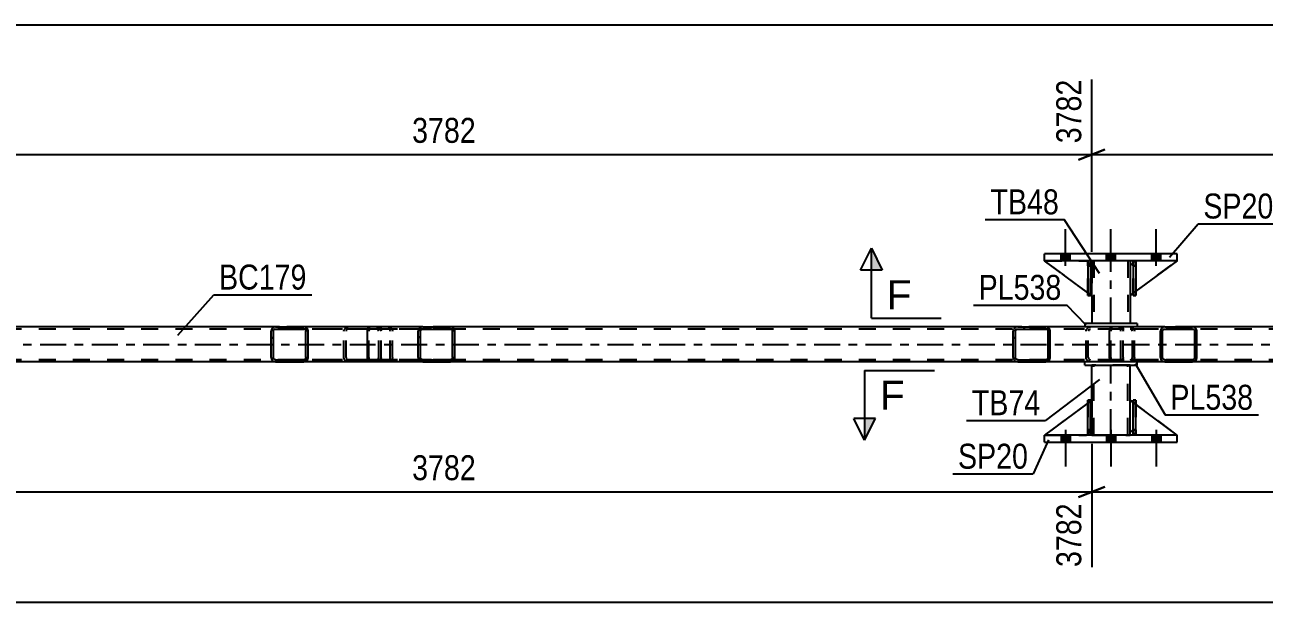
# Model space of a CAD drawing. Header units: millimetres. Extents: x 0 to 841, y 0 to 594.
# Drawn here: x 127.7 to 269.9, y 180.3 to 246.5 of the extents above; entities that cross this region are included whole.
import ezdxf

# ---------------------------------------------------------------- set-up
doc = ezdxf.new("R2010")
doc.units = ezdxf.units.MM
doc.linetypes.add('DXK_LINE_DOT2', pattern=[3.9198, 1.9599, -1.9599])
doc.linetypes.add('DXK_LINE_DOT3', pattern=[5.9187, 2.979, -0.9799, 0.9799, -0.9799])
doc.styles.add('Arial', font='ARIAL.TTF', dxfattribs={"height": 0.2})
doc.styles.add('Arial Narrow', font='ARIALN.TTF', dxfattribs={"height": 0.2})

# ---------------------------------------------------------------- blocks, each defined once
blk = doc.blocks.new('Part-122570622-7238 - 7169')
at = {"color": 2, "linetype": 'Continuous'}
for p, q in [((254.88, 199.48), (254.88, 203.48)), ((254.88, 203.48), (255.2, 203.48)), ((255.2, 199.48), (255.2, 203.48)), ((254.88, 199.48), (254.88, 199.48)), ((255.2, 199.48), (254.88, 199.48))]:
    blk.add_line(p, q, dxfattribs=at)
at = {"color": 7, "linetype": 'DXK_LINE_DOT2'}
for p, q in [((254.88, 203.48), (254.88, 200.08)), ((255.2, 200.08), (255.2, 203.48)), ((254.88, 200.08), (254.88, 199.48)), ((254.88, 200.08), (255.2, 200.08)), ((255.2, 199.48), (255.2, 200.08)), ((255.2, 199.48), (255.2, 199.48))]:
    blk.add_line(p, q, dxfattribs=at)
blk = doc.blocks.new('Part-122570622-7243 - 7169')
at = {"color": 2, "linetype": 'Continuous'}
for p, q in [((250, 219.48), (249.68, 219.48)), ((249.68, 219.48), (249.68, 215.48)), ((250, 219.48), (250, 219.48)), ((250, 219.48), (250, 215.48)), ((250, 215.48), (249.68, 215.48))]:
    blk.add_line(p, q, dxfattribs=at)
at = {"color": 7, "linetype": 'DXK_LINE_DOT2'}
for p, q in [((249.68, 218.88), (249.68, 219.48)), ((250, 218.88), (250, 219.48)), ((250, 219.48), (250, 219.48)), ((250, 218.88), (249.68, 218.88)), ((249.68, 218.88), (249.68, 215.48)), ((250, 215.48), (250, 218.88))]:
    blk.add_line(p, q, dxfattribs=at)
blk = doc.blocks.new('Bolt-122570622-7312 - 7169')
at = {"linetype": 'Continuous'}
for points in [[(247.64, 199.48), (246.6, 199.48), (246.6, 198.68), (247.64, 198.68)], [(247.64, 199.48), (246.6, 199.48), (246.6, 198.68), (247.64, 198.68)], [(247.64, 199.48), (246.6, 199.48), (246.6, 198.68), (247.64, 198.68)], [(252.84, 199.48), (251.8, 199.48), (251.8, 198.68), (252.84, 198.68)], [(252.84, 199.48), (251.8, 199.48), (251.8, 198.68), (252.84, 198.68)], [(258.04, 199.48), (257, 199.48), (257, 198.68), (258.04, 198.68)], [(258.04, 199.48), (257, 199.48), (257, 198.68), (258.04, 198.68)], [(258.04, 199.48), (257, 199.48), (257, 198.68), (258.04, 198.68)]]:
    blk.add_hatch(color=1, dxfattribs=at).paths.add_polyline_path(points)
at = {"color": 1, "linetype": 'Continuous'}
for p, q in [((246.6, 199.48), (246.6, 198.68)), ((246.6, 199.48), (246.6, 198.68)), ((246.6, 199.48), (246.6, 198.68)), ((247.12, 200.08), (247.12, 195.88)), ((247.12, 200.08), (247.12, 195.88)), ((247.12, 200.08), (247.12, 195.88)), ((247.64, 199.48), (247.64, 198.68)), ((247.64, 199.48), (247.64, 198.68)), ((247.64, 199.48), (247.64, 198.68)), ((251.8, 199.48), (251.8, 198.68)), ((251.8, 199.48), (251.8, 198.68)), ((252.32, 200.08), (252.32, 195.88)), ((252.32, 200.08), (252.32, 195.88)), ((252.84, 199.48), (252.84, 198.68)), ((252.84, 199.48), (252.84, 198.68)), ((257, 199.48), (257, 198.68)), ((257, 199.48), (257, 198.68)), ((257, 199.48), (257, 198.68)), ((257.52, 200.08), (257.52, 195.88)), ((257.52, 200.08), (257.52, 195.88)), ((257.52, 200.08), (257.52, 195.88)), ((258.04, 199.48), (258.04, 198.68)), ((258.04, 199.48), (258.04, 198.68)), ((258.04, 199.48), (258.04, 198.68))]:
    blk.add_line(p, q, dxfattribs=at)
blk = doc.blocks.new('Part-122570622-7320 - 7169')
at = {"color": 2, "linetype": 'Continuous'}
for p, q in [((156.49, 211.88), (111.73, 211.88)), ((241.63, 211.88), (176.55, 211.88)), ((326.76, 211.88), (261.69, 211.88)), ((156.49, 207.88), (111.73, 207.88)), ((241.63, 207.88), (176.55, 207.88)), ((326.76, 207.88), (261.69, 207.88))]:
    blk.add_line(p, q, dxfattribs=at)
at = {"color": 7, "linetype": 'DXK_LINE_DOT2'}
for p, q in [((176.55, 211.88), (156.49, 211.88)), ((261.69, 211.88), (241.63, 211.88)), ((774.13, 211.64), (111.73, 211.64)), ((774.13, 208.12), (111.73, 208.12)), ((176.55, 207.88), (156.49, 207.88)), ((261.69, 207.88), (241.63, 207.88))]:
    blk.add_line(p, q, dxfattribs=at)
at = {"color": 7, "linetype": 'DXK_LINE_DOT3'}
blk.add_line((111.73, 209.88), (774.13, 209.88), dxfattribs=at)
blk = doc.blocks.new('Part-122570622-7424 - 7169')
at = {"linetype": 'Continuous'}
h = blk.add_hatch(dxfattribs=at)
h.set_pattern_fill('', scale=0.7, style=0, pattern_type=0)
h.set_pattern_definition([(45, (160.1994, 211.5793), (-1.57154, 1.57154), [])])
h.paths.add_polyline_path([(160.24, 211.4), (160.2, 211.58), (160.09, 211.73), (159.92, 211.84), (159.73, 211.88), (156.49, 211.88), (156.3, 211.84), (156.13, 211.73), (156.02, 211.58), (155.98, 211.4), (155.98, 208.36), (156.02, 208.17), (156.13, 208.02), (156.3, 207.91), (156.49, 207.88), (159.73, 207.88), (159.92, 207.91), (160.09, 208.02), (160.2, 208.17), (160.24, 208.36)])
h.paths.add_polyline_path([(159.96, 208.26), (159.91, 208.19), (159.83, 208.13), (159.73, 208.12), (156.49, 208.12), (156.39, 208.13), (156.31, 208.19), (156.26, 208.26), (156.24, 208.36), (156.24, 211.4), (156.26, 211.49), (156.31, 211.57), (156.39, 211.62), (156.49, 211.64), (159.73, 211.64), (159.83, 211.62), (159.91, 211.57), (159.96, 211.49), (159.98, 211.4), (159.98, 208.36)])
at = {"color": 2, "linetype": 'Continuous'}
for p, q in [((156.49, 211.88), (156.3, 211.84)), ((156.49, 211.88), (159.73, 211.88)), ((167.31, 211.88), (159.73, 211.88)), ((159.92, 211.84), (159.73, 211.88)), ((156.02, 211.58), (155.98, 211.4)), ((155.98, 208.36), (155.98, 211.4)), ((156.24, 211.4), (156.26, 211.49)), ((156.24, 208.36), (156.24, 211.4)), ((156.26, 211.49), (156.31, 211.57)), ((156.31, 211.57), (156.39, 211.62)), ((156.39, 211.62), (156.49, 211.64)), ((156.49, 211.64), (159.73, 211.64)), ((159.73, 211.64), (159.83, 211.62)), ((159.83, 211.62), (159.91, 211.57)), ((159.91, 211.57), (159.96, 211.49)), ((159.96, 211.49), (159.98, 211.4)), ((159.98, 208.36), (159.98, 211.4)), ((160.24, 211.4), (160.2, 211.58)), ((160.24, 208.36), (160.24, 211.4)), ((155.98, 208.36), (156.02, 208.17)), ((156.26, 208.26), (156.24, 208.36)), ((156.31, 208.19), (156.26, 208.26)), ((156.3, 207.91), (156.49, 207.88)), ((156.39, 208.13), (156.31, 208.19)), ((156.49, 208.12), (156.39, 208.13)), ((156.49, 208.12), (159.73, 208.12)), ((156.49, 207.88), (159.73, 207.88)), ((159.83, 208.13), (159.73, 208.12)), ((159.73, 207.88), (159.92, 207.91)), ((167.31, 207.88), (159.73, 207.88)), ((159.91, 208.19), (159.83, 208.13)), ((159.96, 208.26), (159.91, 208.19)), ((159.98, 208.36), (159.96, 208.26)), ((160.2, 208.17), (160.24, 208.36))]:
    blk.add_line(p, q, dxfattribs=at)
at = {"color": 7, "linetype": 'DXK_LINE_DOT2'}
for p, q in [((159.73, 211.88), (156.49, 211.88)), ((164.65, 211.84), (164.84, 211.88)), ((168.08, 211.88), (167.31, 211.88)), ((168.08, 211.88), (168.27, 211.84)), ((168.08, 211.64), (156.49, 211.64)), ((164.33, 211.4), (164.37, 211.58)), ((164.33, 208.36), (164.33, 211.4)), ((164.61, 211.49), (164.59, 211.4)), ((164.59, 208.36), (164.59, 211.4)), ((164.66, 211.57), (164.61, 211.49)), ((164.74, 211.62), (164.66, 211.57)), ((164.84, 211.64), (164.74, 211.62)), ((168.17, 211.62), (168.08, 211.64)), ((168.26, 211.57), (168.17, 211.62)), ((168.31, 211.49), (168.26, 211.57)), ((168.33, 211.4), (168.31, 211.49)), ((168.33, 208.36), (168.33, 211.4)), ((168.55, 211.58), (168.59, 211.4)), ((168.59, 208.36), (168.59, 211.4)), ((168.08, 208.12), (156.49, 208.12)), ((159.73, 207.88), (156.49, 207.88)), ((164.37, 208.17), (164.33, 208.36)), ((164.59, 208.36), (164.61, 208.26)), ((164.61, 208.26), (164.66, 208.19)), ((164.84, 207.88), (164.65, 207.91)), ((164.66, 208.19), (164.68, 208.17)), ((164.68, 208.17), (164.74, 208.13)), ((164.74, 208.13), (164.84, 208.12)), ((168.08, 207.88), (167.31, 207.88)), ((168.08, 208.12), (168.17, 208.13)), ((168.27, 207.91), (168.08, 207.88)), ((168.17, 208.13), (168.26, 208.19)), ((168.26, 208.19), (168.31, 208.26)), ((168.31, 208.26), (168.33, 208.36)), ((168.59, 208.36), (168.55, 208.17))]:
    blk.add_line(p, q, dxfattribs=at)
at = {"color": 2, "linetype": 'Continuous'}
for centre, start, end in [((156.47, 211.37), 110.7583, 155.68), ((159.75, 211.37), 24.32, 69.2417), ((156.47, 208.38), 204.32, 249.2417), ((159.75, 208.38), 290.7583, 335.68)]:
    blk.add_arc(centre, 0.496, start, end, dxfattribs=at)
at = {"color": 7, "linetype": 'DXK_LINE_DOT2'}
for centre, start, end in [((164.82, 211.37), 110.7583, 155.68), ((168.1, 211.37), 24.32, 69.2417), ((164.82, 208.38), 204.32, 249.2417), ((168.1, 208.38), 290.7583, 335.68)]:
    blk.add_arc(centre, 0.496, start, end, dxfattribs=at)
blk = doc.blocks.new('Part-122570622-7313 - 7169')
at = {"linetype": 'Continuous'}
h = blk.add_hatch(dxfattribs=at)
h.set_pattern_fill('', scale=0.7, style=0, pattern_type=0)
h.set_pattern_definition([(45, (262.1518, 211.5793), (-1.57154, 1.57154), [])])
h.paths.add_polyline_path([(262.19, 211.4), (262.15, 211.58), (262.04, 211.73), (261.88, 211.84), (261.69, 211.88), (258.5, 211.88), (258.31, 211.84), (258.15, 211.73), (258.04, 211.58), (258, 211.4), (258, 208.36), (258.04, 208.17), (258.15, 208.02), (258.31, 207.91), (258.5, 207.88), (261.69, 207.88), (261.88, 207.91), (262.04, 208.02), (262.15, 208.17), (262.19, 208.36)])
h.paths.add_polyline_path([(261.92, 208.26), (261.87, 208.19), (261.78, 208.13), (261.69, 208.12), (258.5, 208.12), (258.41, 208.13), (258.33, 208.19), (258.27, 208.26), (258.25, 208.36), (258.25, 211.4), (258.27, 211.49), (258.33, 211.57), (258.41, 211.62), (258.5, 211.64), (261.69, 211.64), (261.78, 211.62), (261.87, 211.57), (261.92, 211.49), (261.94, 211.4), (261.94, 208.36)])
at = {"color": 2, "linetype": 'Continuous'}
for p, q in [((252.34, 211.84), (252.45, 211.88)), ((258.5, 211.88), (252.45, 211.88)), ((258.5, 211.88), (258.31, 211.84)), ((258.5, 211.88), (261.69, 211.88)), ((261.88, 211.84), (261.69, 211.88)), ((252.17, 211.4), (252.2, 211.58)), ((252.17, 208.36), (252.17, 211.4)), ((252.2, 211.58), (252.25, 211.73)), ((252.25, 211.73), (252.34, 211.84)), ((258.04, 211.58), (258, 211.4)), ((258, 208.36), (258, 211.4)), ((258.25, 211.4), (258.27, 211.49)), ((258.25, 208.36), (258.25, 211.4)), ((258.27, 211.49), (258.33, 211.57)), ((258.33, 211.57), (258.41, 211.62)), ((258.41, 211.62), (258.5, 211.64)), ((258.5, 211.64), (261.69, 211.64)), ((261.69, 211.64), (261.78, 211.62)), ((261.78, 211.62), (261.87, 211.57)), ((261.87, 211.57), (261.92, 211.49)), ((261.92, 211.49), (261.94, 211.4)), ((261.94, 208.36), (261.94, 211.4)), ((262.19, 211.4), (262.15, 211.58)), ((262.19, 208.36), (262.19, 211.4)), ((252.2, 208.17), (252.17, 208.36)), ((252.25, 208.02), (252.2, 208.17)), ((252.34, 207.91), (252.25, 208.02)), ((252.45, 207.88), (252.34, 207.91)), ((258.5, 207.88), (252.45, 207.88)), ((258, 208.36), (258.04, 208.17)), ((258.27, 208.26), (258.25, 208.36)), ((258.33, 208.19), (258.27, 208.26)), ((258.31, 207.91), (258.5, 207.88)), ((258.41, 208.13), (258.33, 208.19)), ((258.5, 208.12), (258.41, 208.13)), ((258.5, 208.12), (261.69, 208.12)), ((258.5, 207.88), (261.69, 207.88)), ((261.78, 208.13), (261.69, 208.12)), ((261.69, 207.88), (261.88, 207.91)), ((261.87, 208.19), (261.78, 208.13)), ((261.92, 208.26), (261.87, 208.19)), ((261.94, 208.36), (261.92, 208.26)), ((262.15, 208.17), (262.19, 208.36))]:
    blk.add_line(p, q, dxfattribs=at)
at = {"color": 7, "linetype": 'DXK_LINE_DOT2'}
for p, q in [((253.72, 211.64), (253.72, 211.88)), ((254.54, 211.88), (254.73, 211.84)), ((261.69, 211.88), (258.5, 211.88)), ((252.32, 211.49), (252.31, 211.4)), ((252.31, 208.36), (252.31, 211.4)), ((252.35, 211.57), (252.32, 211.49)), ((252.39, 211.62), (252.35, 211.57)), ((252.45, 211.64), (252.39, 211.62)), ((261.69, 211.64), (252.45, 211.64)), ((254.63, 211.62), (254.54, 211.64)), ((254.71, 211.57), (254.63, 211.62)), ((254.77, 211.49), (254.71, 211.57)), ((254.79, 211.4), (254.77, 211.49)), ((254.79, 208.36), (254.79, 211.4)), ((255, 211.58), (255.04, 211.4)), ((255.04, 208.36), (255.04, 211.4)), ((252.31, 208.36), (252.32, 208.26)), ((252.32, 208.26), (252.35, 208.19)), ((252.35, 208.19), (252.39, 208.13)), ((252.39, 208.13), (252.45, 208.12)), ((261.69, 208.12), (252.45, 208.12)), ((253.72, 207.88), (253.72, 208.12)), ((254.54, 208.12), (254.63, 208.13)), ((254.73, 207.91), (254.54, 207.88)), ((254.63, 208.13), (254.71, 208.19)), ((254.71, 208.19), (254.77, 208.26)), ((254.77, 208.26), (254.79, 208.36)), ((255.04, 208.36), (255, 208.17)), ((261.69, 207.88), (258.5, 207.88))]:
    blk.add_line(p, q, dxfattribs=at)
for centre, start, end in [((254.55, 211.38), 23.8494, 68.8059), ((254.55, 208.37), 291.1941, 336.1506)]:
    blk.add_arc(centre, 0.492, start, end, dxfattribs=at)
at = {"color": 2, "linetype": 'Continuous'}
for centre, start, end in [((258.49, 211.38), 111.1941, 156.1506), ((261.7, 211.38), 23.8494, 68.8059), ((258.49, 208.37), 203.8494, 248.8059), ((261.7, 208.37), 291.1941, 336.1506)]:
    blk.add_arc(centre, 0.492, start, end, dxfattribs=at)
blk = doc.blocks.new('Part-122570622-7314 - 7169')
at = {"linetype": 'Continuous'}
h = blk.add_hatch(dxfattribs=at)
h.set_pattern_fill('', scale=0.7, style=0, pattern_type=0)
h.set_pattern_definition([(45, (245.3337, 211.5793), (-1.57154, 1.57154), [])])
h.paths.add_polyline_path([(245.37, 211.4), (245.33, 211.58), (245.22, 211.73), (245.06, 211.84), (244.86, 211.88), (241.63, 211.88), (241.43, 211.84), (241.27, 211.73), (241.15, 211.58), (241.12, 211.4), (241.12, 208.36), (241.15, 208.17), (241.27, 208.02), (241.43, 207.91), (241.63, 207.88), (244.86, 207.88), (245.06, 207.91), (245.22, 208.02), (245.33, 208.17), (245.37, 208.36)])
h.paths.add_polyline_path([(245.1, 208.26), (245.04, 208.19), (244.96, 208.13), (244.86, 208.12), (241.63, 208.12), (241.53, 208.13), (241.45, 208.19), (241.39, 208.26), (241.37, 208.36), (241.37, 211.4), (241.39, 211.49), (241.45, 211.57), (241.53, 211.62), (241.63, 211.64), (244.86, 211.64), (244.96, 211.62), (245.04, 211.57), (245.1, 211.49), (245.12, 211.4), (245.12, 208.36)])
at = {"color": 2, "linetype": 'Continuous'}
for p, q in [((241.63, 211.88), (241.43, 211.84)), ((241.63, 211.88), (244.86, 211.88)), ((252.45, 211.88), (244.86, 211.88)), ((245.06, 211.84), (244.86, 211.88)), ((241.15, 211.58), (241.12, 211.4)), ((241.12, 208.36), (241.12, 211.4)), ((241.37, 211.4), (241.39, 211.49)), ((241.37, 208.36), (241.37, 211.4)), ((241.39, 211.49), (241.45, 211.57)), ((241.45, 211.57), (241.53, 211.62)), ((241.53, 211.62), (241.63, 211.64)), ((241.63, 211.64), (244.86, 211.64)), ((244.86, 211.64), (244.96, 211.62)), ((244.96, 211.62), (245.04, 211.57)), ((245.04, 211.57), (245.1, 211.49)), ((245.1, 211.49), (245.12, 211.4)), ((245.12, 208.36), (245.12, 211.4)), ((245.37, 211.4), (245.33, 211.58)), ((245.37, 208.36), (245.37, 211.4)), ((241.12, 208.36), (241.15, 208.17)), ((241.39, 208.26), (241.37, 208.36)), ((241.45, 208.19), (241.39, 208.26)), ((241.43, 207.91), (241.63, 207.88)), ((241.53, 208.13), (241.45, 208.19)), ((241.63, 208.12), (241.53, 208.13)), ((241.63, 208.12), (244.86, 208.12)), ((241.63, 207.88), (244.86, 207.88)), ((244.96, 208.13), (244.86, 208.12)), ((244.86, 207.88), (245.06, 207.91)), ((252.45, 207.88), (244.86, 207.88)), ((245.04, 208.19), (244.96, 208.13)), ((245.1, 208.26), (245.04, 208.19)), ((245.12, 208.36), (245.1, 208.26)), ((245.33, 208.17), (245.37, 208.36))]:
    blk.add_line(p, q, dxfattribs=at)
at = {"color": 7, "linetype": 'DXK_LINE_DOT2'}
for p, q in [((244.86, 211.88), (241.63, 211.88)), ((249.78, 211.84), (249.98, 211.88)), ((253.21, 211.88), (252.45, 211.88)), ((253.21, 211.88), (253.41, 211.84)), ((253.21, 211.64), (241.63, 211.64)), ((249.47, 211.4), (249.5, 211.58)), ((249.47, 208.36), (249.47, 211.4)), ((249.74, 211.49), (249.72, 211.4)), ((249.72, 208.36), (249.72, 211.4)), ((249.8, 211.57), (249.74, 211.49)), ((249.8, 211.57), (249.82, 211.58)), ((249.82, 211.58), (249.88, 211.62)), ((249.88, 211.62), (249.98, 211.64)), ((253.31, 211.62), (253.21, 211.64)), ((253.39, 211.57), (253.31, 211.62)), ((253.45, 211.49), (253.39, 211.57)), ((253.47, 211.4), (253.45, 211.49)), ((253.47, 208.36), (253.47, 211.4)), ((253.68, 211.58), (253.72, 211.4)), ((253.72, 208.36), (253.72, 211.4)), ((253.21, 208.12), (241.63, 208.12)), ((244.86, 207.88), (241.63, 207.88)), ((249.5, 208.17), (249.47, 208.36)), ((249.72, 208.36), (249.74, 208.26)), ((249.74, 208.26), (249.8, 208.19)), ((249.98, 207.88), (249.78, 207.91)), ((249.8, 208.19), (249.82, 208.17)), ((249.82, 208.17), (249.88, 208.13)), ((249.88, 208.13), (249.98, 208.12)), ((253.21, 207.88), (252.45, 207.88)), ((253.21, 208.12), (253.31, 208.13)), ((253.41, 207.91), (253.21, 207.88)), ((253.31, 208.13), (253.39, 208.19)), ((253.39, 208.19), (253.45, 208.26)), ((253.45, 208.26), (253.47, 208.36)), ((253.72, 208.36), (253.68, 208.17))]:
    blk.add_line(p, q, dxfattribs=at)
at = {"color": 2, "linetype": 'Continuous'}
for centre, start, end in [((241.61, 211.37), 110.7583, 155.68), ((244.88, 211.37), 24.32, 69.2417), ((241.61, 208.38), 204.32, 249.2417), ((244.88, 208.38), 290.7583, 335.68)]:
    blk.add_arc(centre, 0.496, start, end, dxfattribs=at)
at = {"color": 7, "linetype": 'DXK_LINE_DOT2'}
for centre, start, end in [((249.96, 211.37), 110.7583, 155.68), ((253.23, 211.37), 24.32, 69.2417), ((249.96, 208.38), 204.32, 249.2417), ((253.23, 208.38), 290.7583, 335.68)]:
    blk.add_arc(centre, 0.496, start, end, dxfattribs=at)
blk = doc.blocks.new('Part-122570622-7452 - 7169')
at = {"color": 7, "linetype": 'DXK_LINE_DOT2'}
for p, q in [((255.12, 219.48), (254.52, 218.88)), ((254.52, 215.48), (259.92, 219.48)), ((259.92, 219.48), (255.12, 219.48)), ((254.52, 218.88), (254.52, 215.48))]:
    blk.add_line(p, q, dxfattribs=at)
blk = doc.blocks.new('Bolt-122570622-7323 - 7169')
at = {"linetype": 'Continuous'}
for points in [[(246.6, 219.48), (247.64, 219.48), (247.64, 220.28), (246.6, 220.28)], [(246.6, 219.48), (247.64, 219.48), (247.64, 220.28), (246.6, 220.28)], [(246.6, 219.48), (247.64, 219.48), (247.64, 220.28), (246.6, 220.28)], [(251.8, 219.48), (252.84, 219.48), (252.84, 220.28), (251.8, 220.28)], [(251.8, 219.48), (252.84, 219.48), (252.84, 220.28), (251.8, 220.28)], [(257, 219.48), (258.04, 219.48), (258.04, 220.28), (257, 220.28)], [(257, 219.48), (258.04, 219.48), (258.04, 220.28), (257, 220.28)], [(257, 219.48), (258.04, 219.48), (258.04, 220.28), (257, 220.28)]]:
    blk.add_hatch(color=1, dxfattribs=at).paths.add_polyline_path(points)
at = {"color": 1, "linetype": 'Continuous'}
for p, q in [((247.12, 218.88), (247.12, 223.08)), ((247.12, 218.88), (247.12, 223.08)), ((247.12, 218.88), (247.12, 223.08)), ((252.32, 218.88), (252.32, 223.08)), ((252.32, 218.88), (252.32, 223.08)), ((257.52, 218.88), (257.52, 223.08)), ((257.52, 218.88), (257.52, 223.08)), ((257.52, 218.88), (257.52, 223.08)), ((246.6, 219.48), (246.6, 220.28)), ((246.6, 219.48), (246.6, 220.28)), ((246.6, 219.48), (246.6, 220.28)), ((247.64, 219.48), (247.64, 220.28)), ((247.64, 219.48), (247.64, 220.28)), ((247.64, 219.48), (247.64, 220.28)), ((251.8, 219.48), (251.8, 220.28)), ((251.8, 219.48), (251.8, 220.28)), ((252.84, 219.48), (252.84, 220.28)), ((252.84, 219.48), (252.84, 220.28)), ((257, 219.48), (257, 220.28)), ((257, 219.48), (257, 220.28)), ((257, 219.48), (257, 220.28)), ((258.04, 219.48), (258.04, 220.28)), ((258.04, 219.48), (258.04, 220.28)), ((258.04, 219.48), (258.04, 220.28))]:
    blk.add_line(p, q, dxfattribs=at)
blk = doc.blocks.new('Part-122570622-7332 - 7169')
at = {"color": 2, "linetype": 'Continuous'}
for p, q in [((255.32, 212.28), (249.32, 212.28)), ((249.32, 212.28), (249.32, 211.88)), ((255.32, 212.28), (255.32, 211.88))]:
    blk.add_line(p, q, dxfattribs=at)
at = {"color": 7, "linetype": 'DXK_LINE_DOT2'}
blk.add_line((255.32, 211.88), (249.32, 211.88), dxfattribs=at)
blk = doc.blocks.new('Part-122570622-7363 - 7169')
at = {"color": 2, "linetype": 'Continuous'}
for p, q in [((249.68, 215.81), (244.72, 219.48)), ((249.68, 219.32), (249.52, 219.48)), ((250.12, 218.88), (250, 219)), ((250.12, 218.88), (250.12, 218.88)), ((250.12, 215.48), (250.12, 218.88)), ((250, 215.57), (250.12, 215.48)), ((250.12, 215.48), (250.12, 215.48))]:
    blk.add_line(p, q, dxfattribs=at)
at = {"color": 7, "linetype": 'DXK_LINE_DOT2'}
for p, q in [((249.52, 219.48), (244.72, 219.48)), ((249.52, 219.48), (250.12, 218.88)), ((250, 219), (249.68, 219.32)), ((250.12, 218.88), (250.12, 215.48)), ((250, 215.57), (249.68, 215.81))]:
    blk.add_line(p, q, dxfattribs=at)
blk = doc.blocks.new('Part-122570622-7364 - 7169')
at = {"color": 2, "linetype": 'Continuous'}
for p, q in [((255.2, 219.48), (254.88, 219.48)), ((254.88, 219.48), (254.88, 215.48)), ((255.2, 219.48), (255.2, 219.48)), ((255.2, 219.48), (255.2, 215.48)), ((255.2, 215.48), (254.88, 215.48))]:
    blk.add_line(p, q, dxfattribs=at)
at = {"color": 7, "linetype": 'DXK_LINE_DOT2'}
for p, q in [((254.88, 218.88), (254.88, 219.48)), ((255.2, 218.88), (255.2, 219.48)), ((255.2, 219.48), (255.2, 219.48)), ((255.2, 218.88), (254.88, 218.88)), ((254.88, 218.88), (254.88, 215.48)), ((255.2, 215.48), (255.2, 218.88))]:
    blk.add_line(p, q, dxfattribs=at)
blk = doc.blocks.new('Part-122570622-7371 - 7169')
at = {"color": 7, "linetype": 'DXK_LINE_DOT2'}
for p, q in [((250, 203.38), (249.68, 203.14)), ((250.12, 200.08), (250.12, 203.48)), ((244.72, 199.48), (249.52, 199.48)), ((250.12, 200.08), (249.52, 199.48)), ((250, 199.95), (249.68, 199.63))]:
    blk.add_line(p, q, dxfattribs=at)
at = {"color": 2, "linetype": 'Continuous'}
for p, q in [((250.12, 203.48), (250, 203.38)), ((250.12, 200.08), (250.12, 203.48)), ((249.68, 203.14), (244.72, 199.48)), ((249.68, 199.63), (249.52, 199.48)), ((250.12, 200.08), (250, 199.95)), ((250.12, 200.08), (250.12, 200.08))]:
    blk.add_line(p, q, dxfattribs=at)
blk = doc.blocks.new('Part-122570622-7372 - 7169')
at = {"color": 7, "linetype": 'DXK_LINE_DOT2'}
for p, q in [((250.12, 203.48), (244.72, 199.48)), ((250.12, 200.08), (250.12, 203.48)), ((250.12, 203.48), (250.12, 200.08)), ((244.72, 199.48), (249.52, 199.48)), ((249.52, 199.48), (250.12, 200.08)), ((250.12, 200.08), (249.52, 199.48)), ((250.12, 200.08), (250.12, 200.08))]:
    blk.add_line(p, q, dxfattribs=at)
blk = doc.blocks.new('Part-122570622-7373 - 7169')
at = {"color": 7, "linetype": 'DXK_LINE_DOT2'}
for p, q in [((249.68, 218.88), (249.68, 219.48)), ((249.68, 219.48), (249.68, 219.48)), ((249.68, 219.48), (249.68, 215.48)), ((250, 219.48), (249.68, 219.48)), ((250, 218.88), (250, 219.48)), ((250, 215.48), (250, 219.48)), ((249.68, 215.48), (249.68, 218.88)), ((249.68, 218.88), (250, 218.88)), ((250, 218.88), (250, 215.48)), ((249.68, 215.48), (250, 215.48))]:
    blk.add_line(p, q, dxfattribs=at)
blk = doc.blocks.new('Part-122570622-7374 - 7169')
at = {"color": 2, "linetype": 'Continuous'}
for p, q in [((254.52, 200.08), (254.52, 203.48)), ((254.88, 203.21), (254.52, 203.48)), ((259.92, 199.48), (255.2, 202.98)), ((254.88, 199.72), (254.52, 200.08))]:
    blk.add_line(p, q, dxfattribs=at)
at = {"color": 7, "linetype": 'DXK_LINE_DOT2'}
for p, q in [((255.2, 202.98), (254.88, 203.21)), ((255.12, 199.48), (254.88, 199.72)), ((259.92, 199.48), (255.12, 199.48)), ((259.92, 199.48), (259.92, 199.48)), ((259.92, 199.48), (259.92, 199.48))]:
    blk.add_line(p, q, dxfattribs=at)
blk = doc.blocks.new('Part-122570622-7380 - 7169')
at = {"color": 7, "linetype": 'DXK_LINE_DOT2'}
for p, q in [((255.2, 203.48), (254.88, 203.48)), ((254.88, 200.08), (254.88, 203.48)), ((254.88, 199.48), (254.88, 203.48)), ((255.2, 203.48), (255.2, 200.08)), ((255.2, 199.48), (255.2, 203.48)), ((255.2, 200.08), (254.88, 200.08)), ((254.88, 199.48), (254.88, 200.08)), ((255.2, 199.48), (254.88, 199.48)), ((255.2, 200.08), (255.2, 199.48)), ((255.2, 199.48), (255.2, 199.48))]:
    blk.add_line(p, q, dxfattribs=at)
blk = doc.blocks.new('Part-122570622-7386 - 7169')
at = {"color": 2, "linetype": 'Continuous'}
for p, q in [((250.12, 219.48), (250.12, 218.88)), ((254.52, 219.48), (254.52, 218.88)), ((250.12, 215.48), (250.12, 212.28)), ((254.52, 215.48), (254.52, 212.28))]:
    blk.add_line(p, q, dxfattribs=at)
at = {"color": 7, "linetype": 'DXK_LINE_DOT2'}
for p, q in [((254.52, 219.48), (250.12, 219.48)), ((250.36, 219.48), (250.36, 212.28)), ((254.28, 219.48), (254.28, 212.28)), ((250.12, 218.88), (250.12, 215.48)), ((254.52, 218.88), (254.52, 215.48)), ((254.52, 212.28), (250.12, 212.28))]:
    blk.add_line(p, q, dxfattribs=at)
at = {"color": 7, "linetype": 'DXK_LINE_DOT3'}
blk.add_line((252.32, 212.28), (252.32, 219.48), dxfattribs=at)
blk = doc.blocks.new('Part-122570622-7454 - 7169')
at = {"color": 7, "linetype": 'DXK_LINE_DOT2'}
for p, q in [((250.12, 215.48), (244.72, 219.48)), ((244.72, 219.48), (249.52, 219.48)), ((249.52, 219.48), (250.12, 218.88)), ((250.12, 218.88), (249.52, 219.48)), ((250.12, 218.88), (250.12, 215.48)), ((250.12, 218.88), (250.12, 218.88)), ((250.12, 218.88), (250.12, 215.48))]:
    blk.add_line(p, q, dxfattribs=at)
blk = doc.blocks.new('Part-122570622-7403 - 7169')
at = {"color": 2, "linetype": 'Continuous'}
for p, q in [((249.68, 199.48), (249.68, 203.48)), ((249.68, 203.48), (250, 203.48)), ((250, 199.48), (250, 203.48)), ((249.68, 199.48), (249.68, 199.48)), ((250, 199.48), (249.68, 199.48))]:
    blk.add_line(p, q, dxfattribs=at)
at = {"color": 7, "linetype": 'DXK_LINE_DOT2'}
for p, q in [((249.68, 203.48), (249.68, 200.08)), ((250, 200.08), (250, 203.48)), ((249.68, 200.08), (249.68, 199.48)), ((249.68, 200.08), (250, 200.08)), ((250, 199.48), (250, 200.08)), ((250, 199.48), (250, 199.48))]:
    blk.add_line(p, q, dxfattribs=at)
blk = doc.blocks.new('Part-122570622-7406 - 7169')
at = {"color": 7, "linetype": 'DXK_LINE_DOT2'}
for p, q in [((254.88, 218.88), (254.88, 219.48)), ((254.88, 219.48), (254.88, 219.48)), ((254.88, 219.48), (254.88, 215.48)), ((255.2, 219.48), (254.88, 219.48)), ((255.2, 218.88), (255.2, 219.48)), ((255.2, 215.48), (255.2, 219.48)), ((254.88, 215.48), (254.88, 218.88)), ((254.88, 218.88), (255.2, 218.88)), ((255.2, 218.88), (255.2, 215.48)), ((254.88, 215.48), (255.2, 215.48))]:
    blk.add_line(p, q, dxfattribs=at)
blk = doc.blocks.new('Part-122570622-7412 - 7169')
at = {"color": 2, "linetype": 'Continuous'}
for p, q in [((244.72, 198.68), (244.72, 199.48)), ((259.92, 199.48), (244.72, 199.48)), ((259.92, 198.68), (259.92, 199.48)), ((244.72, 198.68), (259.92, 198.68))]:
    blk.add_line(p, q, dxfattribs=at)
at = {"color": 7, "linetype": 'DXK_LINE_DOT2'}
for p, q in [((244.72, 198.68), (244.72, 199.48)), ((259.92, 198.68), (259.92, 199.48))]:
    blk.add_line(p, q, dxfattribs=at)
blk = doc.blocks.new('Part-122570622-7417 - 7169')
at = {"color": 2, "linetype": 'Continuous'}
for p, q in [((244.72, 219.48), (244.72, 220.28)), ((259.92, 220.28), (244.72, 220.28)), ((259.92, 219.48), (244.72, 219.48)), ((259.92, 219.48), (259.92, 220.28))]:
    blk.add_line(p, q, dxfattribs=at)
at = {"color": 7, "linetype": 'DXK_LINE_DOT2'}
for p, q in [((244.72, 219.48), (244.72, 220.28)), ((259.92, 219.48), (259.92, 220.28))]:
    blk.add_line(p, q, dxfattribs=at)
blk = doc.blocks.new('Part-122570622-7422 - 7169')
at = {"color": 2, "linetype": 'Continuous'}
for p, q in [((250.12, 203.48), (250.12, 207.48)), ((254.52, 203.48), (254.52, 207.48)), ((250.12, 199.48), (250.12, 200.08)), ((254.52, 199.48), (254.52, 200.08))]:
    blk.add_line(p, q, dxfattribs=at)
at = {"color": 7, "linetype": 'DXK_LINE_DOT2'}
for p, q in [((254.52, 207.48), (250.12, 207.48)), ((250.36, 199.48), (250.36, 207.48)), ((254.28, 199.48), (254.28, 207.48)), ((250.12, 200.08), (250.12, 203.48)), ((254.52, 200.08), (254.52, 203.48)), ((250.12, 199.48), (254.52, 199.48))]:
    blk.add_line(p, q, dxfattribs=at)
at = {"color": 7, "linetype": 'DXK_LINE_DOT3'}
blk.add_line((252.32, 199.48), (252.32, 207.48), dxfattribs=at)
blk = doc.blocks.new('Part-122570622-7423 - 7169')
at = {"linetype": 'Continuous'}
h = blk.add_hatch(dxfattribs=at)
h.set_pattern_fill('', scale=0.7, style=0, pattern_type=0)
h.set_pattern_definition([(45, (177.0176, 211.5793), (-1.57154, 1.57154), [])])
h.paths.add_polyline_path([(177.06, 211.4), (177.02, 211.58), (176.91, 211.73), (176.75, 211.84), (176.55, 211.88), (173.37, 211.88), (173.18, 211.84), (173.01, 211.73), (172.9, 211.58), (172.87, 211.4), (172.87, 208.36), (172.9, 208.17), (173.01, 208.02), (173.18, 207.91), (173.37, 207.88), (176.55, 207.88), (176.75, 207.91), (176.91, 208.02), (177.02, 208.17), (177.06, 208.36)])
h.paths.add_polyline_path([(176.79, 208.26), (176.73, 208.19), (176.65, 208.13), (176.55, 208.12), (173.37, 208.12), (173.27, 208.13), (173.19, 208.19), (173.14, 208.26), (173.12, 208.36), (173.12, 211.4), (173.14, 211.49), (173.19, 211.57), (173.27, 211.62), (173.37, 211.64), (176.55, 211.64), (176.65, 211.62), (176.73, 211.57), (176.79, 211.49), (176.8, 211.4), (176.8, 208.36)])
at = {"color": 2, "linetype": 'Continuous'}
for p, q in [((167.21, 211.84), (167.31, 211.88)), ((173.37, 211.88), (167.31, 211.88)), ((173.37, 211.88), (173.18, 211.84)), ((173.37, 211.88), (176.55, 211.88)), ((176.75, 211.84), (176.55, 211.88)), ((167.04, 211.4), (167.06, 211.58)), ((167.04, 208.36), (167.04, 211.4)), ((167.06, 211.58), (167.12, 211.73)), ((167.12, 211.73), (167.21, 211.84)), ((172.9, 211.58), (172.87, 211.4)), ((172.87, 208.36), (172.87, 211.4)), ((173.12, 211.4), (173.14, 211.49)), ((173.12, 208.36), (173.12, 211.4)), ((173.14, 211.49), (173.19, 211.57)), ((173.19, 211.57), (173.27, 211.62)), ((173.27, 211.62), (173.37, 211.64)), ((173.37, 211.64), (176.55, 211.64)), ((176.55, 211.64), (176.65, 211.62)), ((176.65, 211.62), (176.73, 211.57)), ((176.73, 211.57), (176.79, 211.49)), ((176.79, 211.49), (176.8, 211.4)), ((176.8, 208.36), (176.8, 211.4)), ((177.06, 211.4), (177.02, 211.58)), ((177.06, 208.36), (177.06, 211.4)), ((167.06, 208.17), (167.04, 208.36)), ((167.12, 208.02), (167.06, 208.17)), ((167.21, 207.91), (167.12, 208.02)), ((167.31, 207.88), (167.21, 207.91)), ((173.37, 207.88), (167.31, 207.88)), ((172.87, 208.36), (172.9, 208.17)), ((173.14, 208.26), (173.12, 208.36)), ((173.19, 208.19), (173.14, 208.26)), ((173.18, 207.91), (173.37, 207.88)), ((173.27, 208.13), (173.19, 208.19)), ((173.37, 208.12), (173.27, 208.13)), ((173.37, 208.12), (176.55, 208.12)), ((173.37, 207.88), (176.55, 207.88)), ((176.65, 208.13), (176.55, 208.12)), ((176.55, 207.88), (176.75, 207.91)), ((176.73, 208.19), (176.65, 208.13)), ((176.79, 208.26), (176.73, 208.19)), ((176.8, 208.36), (176.79, 208.26)), ((177.02, 208.17), (177.06, 208.36))]:
    blk.add_line(p, q, dxfattribs=at)
at = {"color": 7, "linetype": 'DXK_LINE_DOT2'}
for p, q in [((168.59, 211.64), (168.59, 211.88)), ((169.4, 211.88), (169.6, 211.84)), ((176.55, 211.88), (173.37, 211.88)), ((167.19, 211.49), (167.18, 211.4)), ((167.18, 208.36), (167.18, 211.4)), ((167.22, 211.57), (167.19, 211.49)), ((167.26, 211.62), (167.22, 211.57)), ((167.31, 211.64), (167.26, 211.62)), ((176.55, 211.64), (167.31, 211.64)), ((169.5, 211.62), (169.4, 211.64)), ((169.58, 211.57), (169.5, 211.62)), ((169.64, 211.49), (169.58, 211.57)), ((169.65, 211.4), (169.64, 211.49)), ((169.65, 208.36), (169.65, 211.4)), ((169.87, 211.58), (169.91, 211.4)), ((169.91, 208.36), (169.91, 211.4)), ((167.18, 208.36), (167.19, 208.26)), ((167.19, 208.26), (167.22, 208.19)), ((167.22, 208.19), (167.26, 208.13)), ((167.26, 208.13), (167.31, 208.12)), ((176.55, 208.12), (167.31, 208.12)), ((168.59, 207.88), (168.59, 208.12)), ((169.4, 208.12), (169.5, 208.13)), ((169.6, 207.91), (169.4, 207.88)), ((169.5, 208.13), (169.58, 208.19)), ((169.58, 208.19), (169.64, 208.26)), ((169.64, 208.26), (169.65, 208.36)), ((169.91, 208.36), (169.87, 208.17)), ((176.55, 207.88), (173.37, 207.88))]:
    blk.add_line(p, q, dxfattribs=at)
for centre, start, end in [((169.42, 211.38), 23.8494, 68.8059), ((169.42, 208.37), 291.1941, 336.1506)]:
    blk.add_arc(centre, 0.492, start, end, dxfattribs=at)
at = {"color": 2, "linetype": 'Continuous'}
for centre, start, end in [((173.35, 211.38), 111.1941, 156.1506), ((176.57, 211.38), 23.8494, 68.8059), ((173.35, 208.37), 203.8494, 248.8059), ((176.57, 208.37), 291.1941, 336.1506)]:
    blk.add_arc(centre, 0.492, start, end, dxfattribs=at)
blk = doc.blocks.new('Part-122570622-7437 - 7169')
at = {"color": 2, "linetype": 'Continuous'}
for p, q in [((249.32, 207.48), (249.32, 207.88)), ((255.32, 207.48), (255.32, 207.88)), ((249.32, 207.48), (255.32, 207.48))]:
    blk.add_line(p, q, dxfattribs=at)
at = {"color": 7, "linetype": 'DXK_LINE_DOT2'}
blk.add_line((255.32, 207.88), (249.32, 207.88), dxfattribs=at)
blk = doc.blocks.new('Part-122570622-7439 - 7169')
at = {"color": 7, "linetype": 'DXK_LINE_DOT2'}
for p, q in [((250, 203.48), (249.68, 203.48)), ((249.68, 200.08), (249.68, 203.48)), ((249.68, 199.48), (249.68, 203.48)), ((250, 203.48), (250, 200.08)), ((250, 199.48), (250, 203.48)), ((250, 200.08), (249.68, 200.08)), ((249.68, 199.48), (249.68, 200.08)), ((250, 199.48), (249.68, 199.48)), ((250, 200.08), (250, 199.48)), ((250, 199.48), (250, 199.48))]:
    blk.add_line(p, q, dxfattribs=at)
blk = doc.blocks.new('Part-122570622-7441 - 7169')
at = {"color": 7, "linetype": 'DXK_LINE_DOT2'}
for p, q in [((254.52, 200.08), (254.52, 203.48)), ((254.52, 203.48), (259.92, 199.48)), ((255.12, 199.48), (254.52, 200.08)), ((259.92, 199.48), (255.12, 199.48))]:
    blk.add_line(p, q, dxfattribs=at)
blk = doc.blocks.new('Part-122570622-7453 - 7169')
at = {"color": 2, "linetype": 'Continuous'}
for p, q in [((254.88, 219.23), (254.52, 218.88)), ((259.92, 219.48), (255.2, 215.97)), ((254.52, 218.88), (254.52, 215.48)), ((254.88, 215.74), (254.52, 215.48))]:
    blk.add_line(p, q, dxfattribs=at)
at = {"color": 7, "linetype": 'DXK_LINE_DOT2'}
for p, q in [((255.12, 219.48), (254.88, 219.23)), ((259.92, 219.48), (255.12, 219.48)), ((255.2, 215.97), (254.88, 215.74))]:
    blk.add_line(p, q, dxfattribs=at)
blk = doc.blocks.new('StraightDimension-122570622-7602 - 7169')
at = {"color": 7, "linetype": 'Continuous'}
for p, q in [((250.12, 198.48), (250.12, 184.34)), ((248.62, 192.35), (251.62, 193.55)), ((101.51, 192.95), (250.12, 192.95))]:
    blk.add_line(p, q, dxfattribs=at)
at = {"color": 0}
blk.add_wipeout([(180.07, 193.7), (180.07, 197.9), (171.56, 197.9), (171.56, 193.7)], dxfattribs=at)
at = {"color": 3, "style": 'Arial Narrow'}
blk.add_text('3782', height=2.863, dxfattribs=at).set_placement((172.16, 194.3))
at = {"color": 0, "linetype": 'Continuous'}
blk.add_wipeout([(249.52, 192.25), (245.32, 192.25), (245.32, 183.74), (249.52, 183.74)], dxfattribs=at)
at = {"color": 3, "linetype": 'Continuous', "style": 'Arial Narrow'}
blk.add_text('3782', height=2.863, rotation=90.0002, dxfattribs=at).set_placement((248.92, 184.34))
blk = doc.blocks.new('StraightDimension-122570622-7607 - 7169')
at = {"color": 7, "linetype": 'Continuous'}
for p, q in [((250.12, 198.48), (250.12, 184.34)), ((251.62, 193.55), (248.62, 192.35)), ((250.12, 192.95), (505.52, 192.95))]:
    blk.add_line(p, q, dxfattribs=at)
blk = doc.blocks.new('StraightDimension-122570622-11286 - 7169')
at = {"color": 7, "linetype": 'Continuous'}
blk.add_line((101.51, 246.54), (784.35, 246.54), dxfattribs=at)
blk = doc.blocks.new('StraightDimension-122570622-19241 - 7169')
at = {"color": 7, "linetype": 'Continuous'}
blk.add_line((100.87, 180.3), (784.99, 180.3), dxfattribs=at)
blk = doc.blocks.new('StraightDimension-122570622-19254 - 7169')
at = {"color": 7, "linetype": 'Continuous'}
for p, q in [((250.12, 220.48), (250.12, 240.26)), ((251.62, 232.25), (248.62, 231.05)), ((250.12, 231.65), (505.52, 231.65))]:
    blk.add_line(p, q, dxfattribs=at)
blk = doc.blocks.new('StraightDimension-122570622-19255 - 7169')
at = {"color": 7, "linetype": 'Continuous'}
for p, q in [((250.12, 220.48), (250.12, 240.26)), ((248.62, 231.05), (251.62, 232.25)), ((101.51, 231.65), (250.12, 231.65))]:
    blk.add_line(p, q, dxfattribs=at)
at = {"color": 0}
blk.add_wipeout([(180.07, 232.4), (180.07, 236.6), (171.56, 236.6), (171.56, 232.4)], dxfattribs=at)
at = {"color": 3, "style": 'Arial Narrow'}
blk.add_text('3782', height=2.863, dxfattribs=at).set_placement((172.16, 233))
at = {"color": 0, "linetype": 'Continuous'}
blk.add_wipeout([(249.52, 240.86), (245.32, 240.86), (245.32, 232.35), (249.52, 232.35)], dxfattribs=at)
at = {"color": 3, "linetype": 'Continuous', "style": 'Arial Narrow'}
blk.add_text('3782', height=2.863, rotation=90.0002, dxfattribs=at).set_placement((248.92, 232.95))
blk = doc.blocks.new('Mark-122570622-7316 - 7169')
at = {"color": 0}
blk.add_wipeout([(160.06, 216.17), (160.06, 219.17), (150.01, 219.17), (150.01, 216.17)], dxfattribs=at)
blk.add_wipeout([(160.06, 216.17), (160.06, 219.17), (150.01, 219.17), (150.01, 216.17)], dxfattribs=at)
at = {"color": 30, "linetype": 'Continuous'}
for p, q in [((145.27, 210.94), (149.41, 215.57)), ((149.41, 215.57), (160.66, 215.57))]:
    blk.add_line(p, q, dxfattribs=at)
at = {"color": 3, "style": 'Arial Narrow'}
blk.add_text('BC179', height=2.863, dxfattribs=at).set_placement((150.01, 216.17))
blk = doc.blocks.new('Mark-122570622-7328 - 7169')
at = {"color": 0}
blk.add_wipeout([(246.65, 214.99), (246.65, 217.99), (237.15, 217.99), (237.15, 214.99)], dxfattribs=at)
blk.add_wipeout([(246.65, 214.99), (246.65, 217.99), (237.15, 217.99), (237.15, 214.99)], dxfattribs=at)
at = {"color": 30, "linetype": 'Continuous'}
for p in [(236.55, 214.39), (249.49, 212.08)]:
    blk.add_line(p, (247.25, 214.39), dxfattribs=at)
at = {"color": 3, "style": 'Arial Narrow'}
blk.add_text('PL538', height=2.863, dxfattribs=at).set_placement((237.15, 214.99))
blk = doc.blocks.new('Mark-122570622-7382 - 7169')
at = {"color": 0}
blk.add_wipeout([(246.36, 224.8), (246.36, 227.8), (238.51, 227.8), (238.51, 224.8)], dxfattribs=at)
blk.add_wipeout([(246.36, 224.8), (246.36, 227.8), (238.51, 227.8), (238.51, 224.8)], dxfattribs=at)
at = {"color": 30, "linetype": 'Continuous'}
for p in [(237.91, 224.2), (251.01, 218.03)]:
    blk.add_line(p, (246.96, 224.2), dxfattribs=at)
at = {"color": 3, "style": 'Arial Narrow'}
blk.add_text('TB48', height=2.863, dxfattribs=at).set_placement((238.51, 224.8))
blk = doc.blocks.new('Mark-122570622-7408 - 7169')
at = {"color": 0}
blk.add_wipeout([(242.82, 195.62), (242.82, 198.62), (234.78, 198.62), (234.78, 195.62)], dxfattribs=at)
blk.add_wipeout([(242.82, 195.62), (242.82, 198.62), (234.78, 198.62), (234.78, 195.62)], dxfattribs=at)
at = {"color": 30, "linetype": 'Continuous'}
for p in [(245.18, 198.92), (234.18, 195.02)]:
    blk.add_line(p, (243.42, 195.02), dxfattribs=at)
at = {"color": 3, "style": 'Arial Narrow'}
blk.add_text('SP20', height=2.863, dxfattribs=at).set_placement((234.78, 195.62))
blk = doc.blocks.new('Mark-122570622-7413 - 7169')
at = {"color": 0}
blk.add_wipeout([(270.97, 224.32), (270.97, 227.32), (262.93, 227.32), (262.93, 224.32)], dxfattribs=at)
blk.add_wipeout([(270.97, 224.32), (270.97, 227.32), (262.93, 227.32), (262.93, 224.32)], dxfattribs=at)
at = {"color": 30, "linetype": 'Continuous'}
for p, q in [((259.06, 219.88), (262.33, 223.72)), ((262.33, 223.72), (271.57, 223.72))]:
    blk.add_line(p, q, dxfattribs=at)
at = {"color": 3, "style": 'Arial Narrow'}
blk.add_text('SP20', height=2.863, dxfattribs=at).set_placement((262.93, 224.32))
blk = doc.blocks.new('Mark-122570622-7418 - 7169')
at = {"color": 0}
blk.add_wipeout([(244.22, 201.75), (244.22, 204.75), (236.37, 204.75), (236.37, 201.75)], dxfattribs=at)
blk.add_wipeout([(244.22, 201.75), (244.22, 204.75), (236.37, 204.75), (236.37, 201.75)], dxfattribs=at)
at = {"color": 30, "linetype": 'Continuous'}
for p in [(251.01, 205.86), (235.77, 201.15)]:
    blk.add_line(p, (244.82, 201.15), dxfattribs=at)
at = {"color": 3, "style": 'Arial Narrow'}
blk.add_text('TB74', height=2.863, dxfattribs=at).set_placement((236.37, 201.75))
blk = doc.blocks.new('Mark-122570622-7433 - 7169')
at = {"color": 0}
blk.add_wipeout([(268.65, 202.38), (268.65, 205.38), (259.15, 205.38), (259.15, 202.38)], dxfattribs=at)
blk.add_wipeout([(268.65, 202.38), (268.65, 205.38), (259.15, 205.38), (259.15, 202.38)], dxfattribs=at)
at = {"color": 30, "linetype": 'Continuous'}
for p, q in [((255.12, 207.67), (258.55, 201.78)), ((258.55, 201.78), (269.25, 201.78))]:
    blk.add_line(p, q, dxfattribs=at)
at = {"color": 3, "style": 'Arial Narrow'}
blk.add_text('PL538', height=2.863, dxfattribs=at).set_placement((259.15, 202.38))
blk = doc.blocks.new('SectionMark-122570622-7654 - 7169')
at = {"linetype": 'Continuous'}
for points in [[(226.1, 218.4), (224.85, 218.4), (224.85, 220.9)], [(279.56, 218.4), (278.31, 218.4), (279.56, 220.9)]]:
    blk.add_hatch(color=6, dxfattribs=at).paths.add_polyline_path(points)
at = {"color": 6, "linetype": 'Continuous'}
for p, q in [((223.6, 218.4), (224.85, 220.9)), ((224.85, 212.9), (224.85, 220.9)), ((224.85, 220.9), (226.1, 218.4)), ((279.56, 220.9), (278.31, 218.4)), ((279.56, 212.9), (279.56, 220.9)), ((279.56, 220.9), (280.81, 218.4)), ((226.1, 218.4), (223.6, 218.4)), ((278.31, 218.4), (280.81, 218.4)), ((224.85, 212.9), (232.85, 212.9)), ((279.56, 212.9), (271.56, 212.9))]:
    blk.add_line(p, q, dxfattribs=at)
at = {"color": 0, "linetype": 'Continuous'}
for points in [[(229.45, 213.9), (229.45, 217.4), (226.6, 217.4), (226.6, 213.9)], [(277.81, 213.9), (277.81, 217.4), (274.96, 217.4), (274.96, 213.9)]]:
    blk.add_wipeout(points, dxfattribs=at)
at = {"color": 3, "linetype": 'Continuous', "style": 'Arial'}
for p in [(226.6, 213.9), (274.96, 213.9)]:
    blk.add_text('F', height=3.34, dxfattribs=at).set_placement(p)
blk = doc.blocks.new('SectionMark-122570622-7658 - 7169')
at = {"linetype": 'Continuous'}
for points in [[(224.07, 201.38), (225.32, 201.38), (224.07, 198.88)], [(278.33, 201.38), (279.58, 201.38), (279.58, 198.88)]]:
    blk.add_hatch(color=6, dxfattribs=at).paths.add_polyline_path(points)
at = {"color": 6, "linetype": 'Continuous'}
for p, q in [((224.07, 206.88), (232.07, 206.88)), ((224.07, 206.88), (224.07, 198.88)), ((279.58, 206.88), (271.58, 206.88)), ((279.58, 206.88), (279.58, 198.88)), ((224.07, 198.88), (222.82, 201.38)), ((225.32, 201.38), (222.82, 201.38)), ((224.07, 198.88), (225.32, 201.38)), ((278.33, 201.38), (280.83, 201.38)), ((279.58, 198.88), (278.33, 201.38)), ((280.83, 201.38), (279.58, 198.88))]:
    blk.add_line(p, q, dxfattribs=at)
at = {"color": 0, "linetype": 'Continuous'}
for points in [[(228.67, 202.38), (228.67, 205.88), (225.82, 205.88), (225.82, 202.38)], [(277.83, 202.38), (277.83, 205.88), (274.98, 205.88), (274.98, 202.38)]]:
    blk.add_wipeout(points, dxfattribs=at)
at = {"color": 3, "linetype": 'Continuous', "style": 'Arial'}
for p in [(225.82, 202.38), (274.98, 202.38)]:
    blk.add_text('F', height=3.34, dxfattribs=at).set_placement(p)

msp = doc.modelspace()

# ---------------------------------------------------------------- block references
for name in ['Bolt-122570622-7323 - 7169', 'Part-122570622-7417 - 7169', 'Part-122570622-7363 - 7169', 'Part-122570622-7454 - 7169', 'Part-122570622-7243 - 7169', 'Part-122570622-7373 - 7169', 'Part-122570622-7386 - 7169', 'Part-122570622-7452 - 7169', 'Part-122570622-7453 - 7169', 'Part-122570622-7364 - 7169', 'Part-122570622-7406 - 7169', 'Part-122570622-7320 - 7169', 'Part-122570622-7424 - 7169', 'Part-122570622-7423 - 7169', 'Part-122570622-7314 - 7169', 'Part-122570622-7332 - 7169', 'Part-122570622-7313 - 7169', 'Part-122570622-7437 - 7169', 'Part-122570622-7422 - 7169', 'Part-122570622-7371 - 7169', 'Part-122570622-7372 - 7169', 'Part-122570622-7403 - 7169', 'Part-122570622-7439 - 7169', 'Part-122570622-7374 - 7169', 'Part-122570622-7441 - 7169', 'Part-122570622-7238 - 7169', 'Part-122570622-7380 - 7169', 'Part-122570622-7412 - 7169', 'Bolt-122570622-7312 - 7169']:
    msp.add_blockref(name, (0, 0))

# ---------------------------------------------------------------- next in the draw order: block references
for name in ['StraightDimension-122570622-11286 - 7169', 'StraightDimension-122570622-7602 - 7169']:
    msp.add_blockref(name, (0, 0))

# ---------------------------------------------------------------- next in the draw order: block references
for name in ['StraightDimension-122570622-19254 - 7169', 'StraightDimension-122570622-7607 - 7169']:
    msp.add_blockref(name, (0, 0))

# ---------------------------------------------------------------- next in the draw order: block references
for name in ['StraightDimension-122570622-19255 - 7169', 'Mark-122570622-7413 - 7169', 'StraightDimension-122570622-19241 - 7169']:
    msp.add_blockref(name, (0, 0))

# ---------------------------------------------------------------- next in the draw order: block references
for name in ['Mark-122570622-7316 - 7169', 'Mark-122570622-7328 - 7169', 'Mark-122570622-7433 - 7169', 'Mark-122570622-7418 - 7169', 'Mark-122570622-7408 - 7169']:
    msp.add_blockref(name, (0, 0))

# ---------------------------------------------------------------- next in the draw order: block references
for name in ['Mark-122570622-7382 - 7169', 'SectionMark-122570622-7658 - 7169']:
    msp.add_blockref(name, (0, 0))

# ---------------------------------------------------------------- next in the draw order: block references
msp.add_blockref('SectionMark-122570622-7654 - 7169', (0, 0))

doc.saveas('drawing.dxf')
